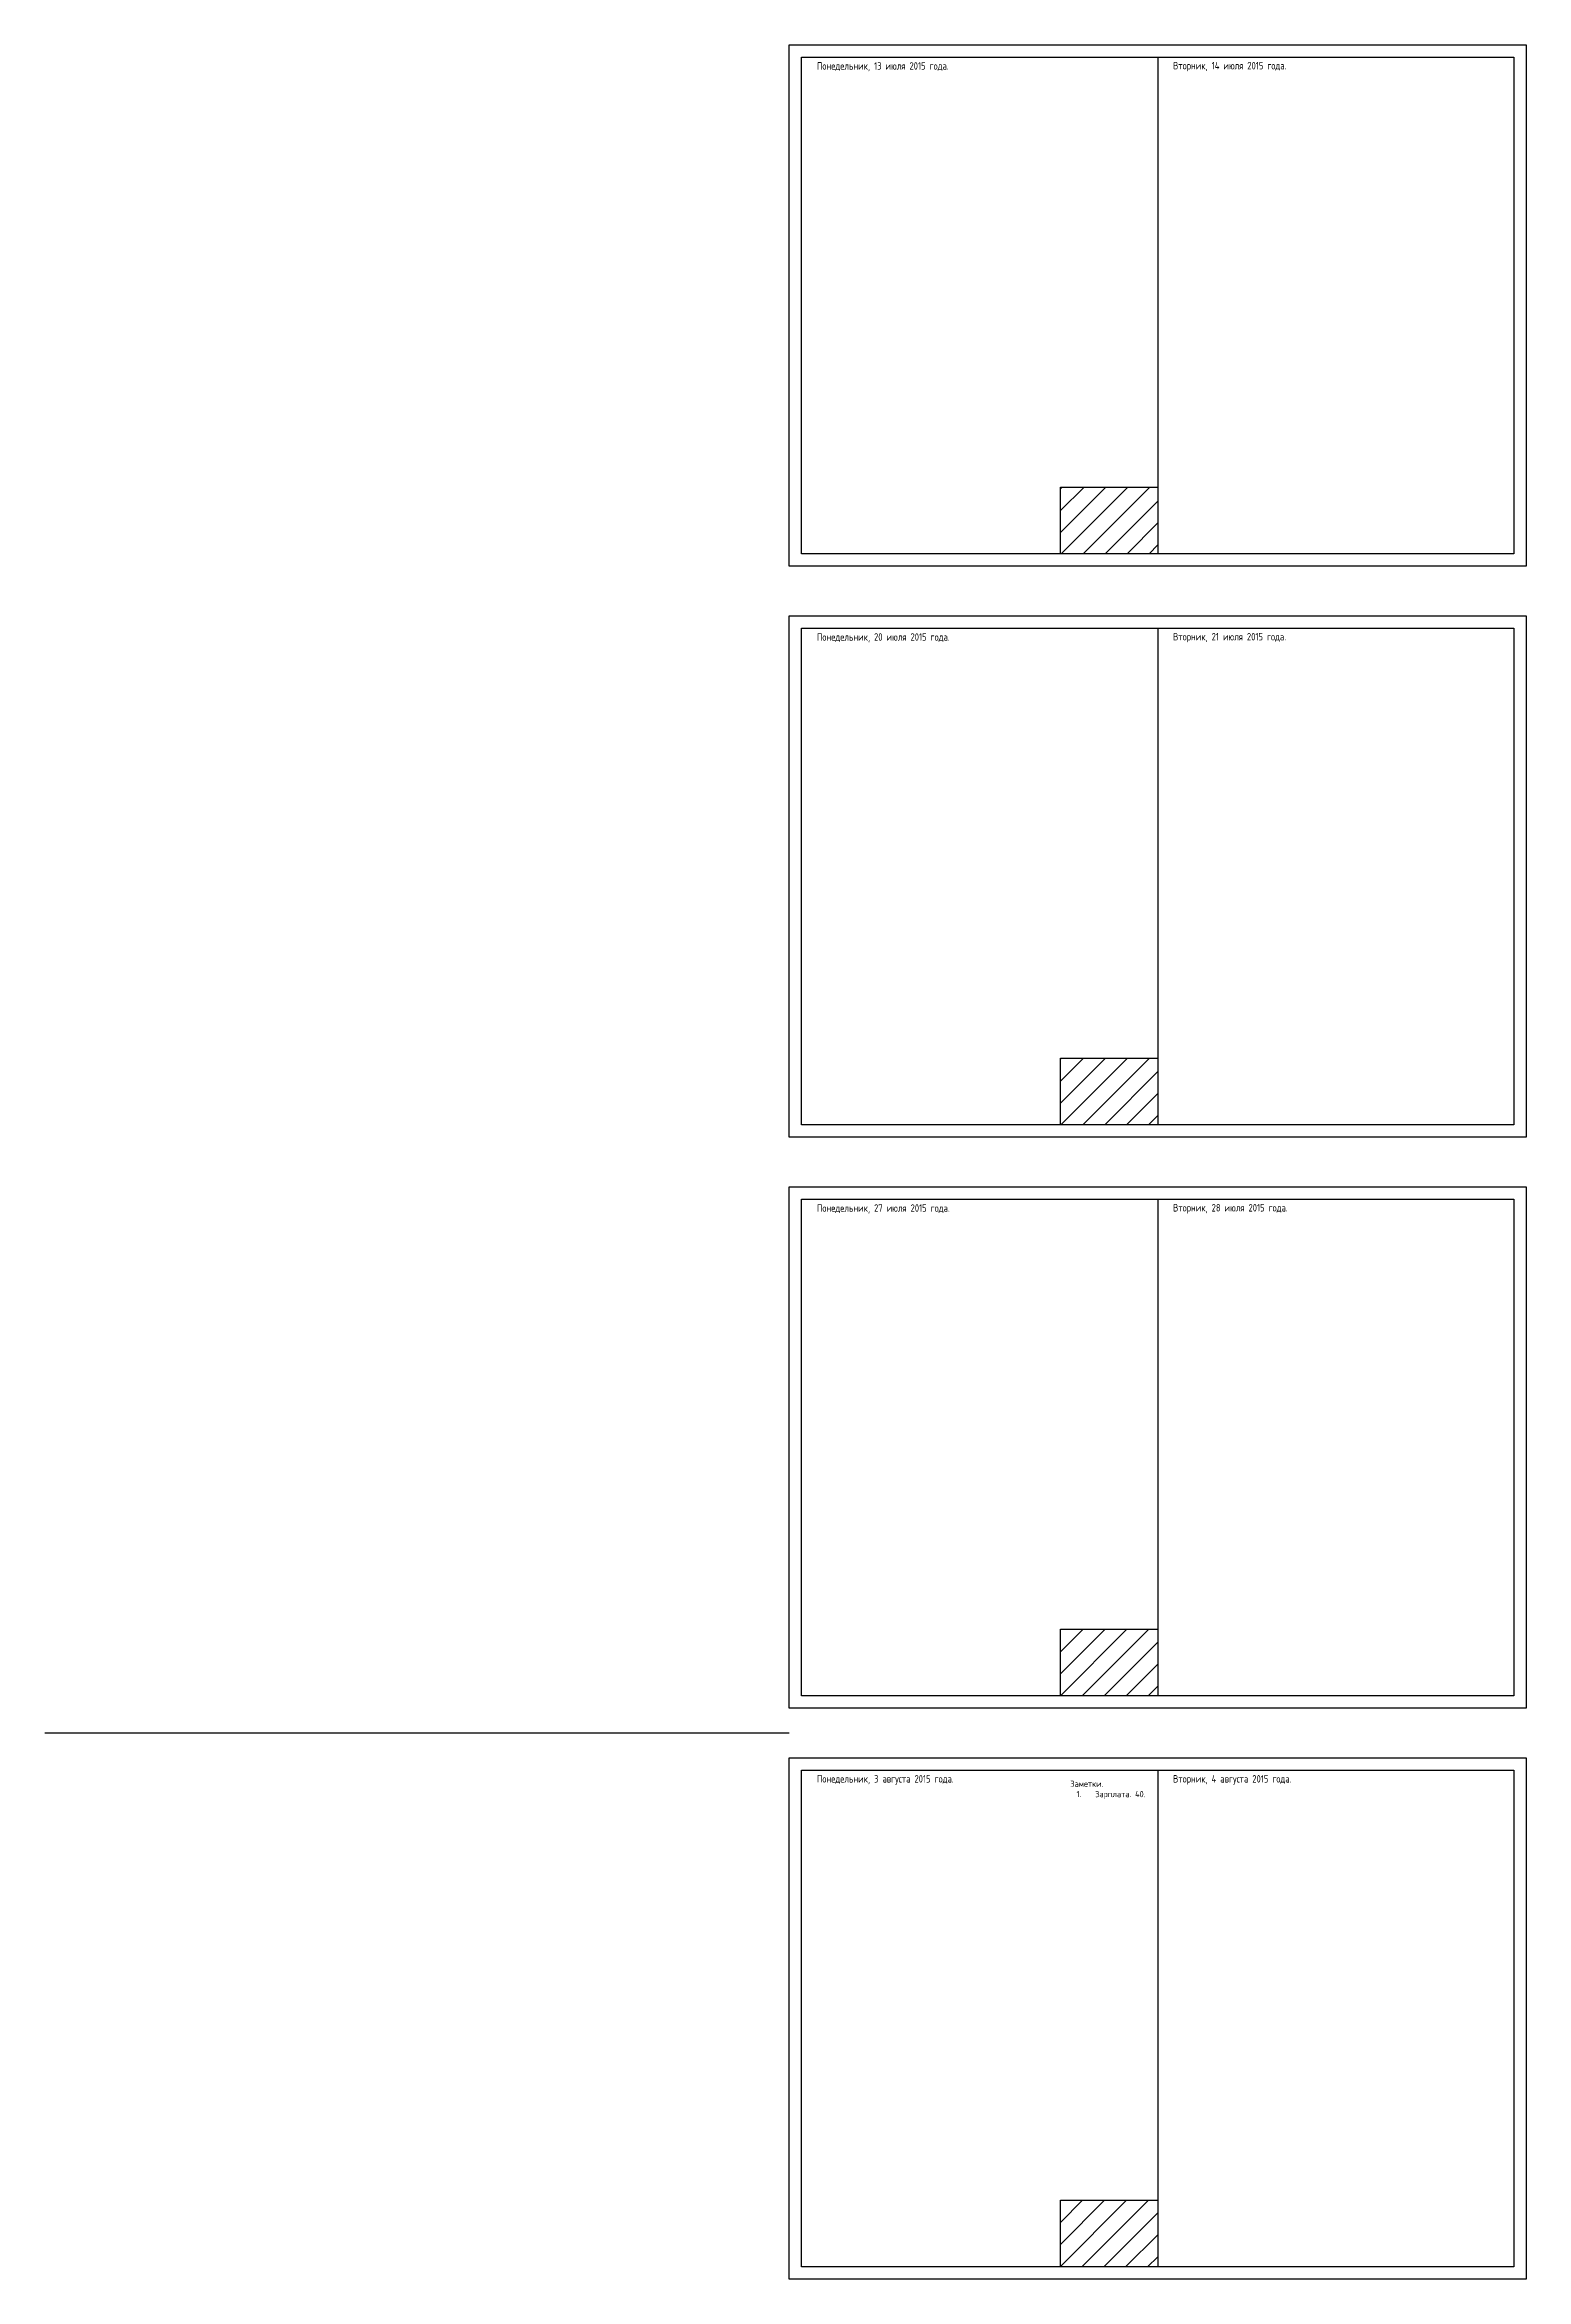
# Model space of a CAD drawing. Header units: millimetres. Extents: x -978 to 2856, y -2564 to 866.
# Drawn here: x 46 to 643, y -1644 to -744 of the extents above; entities that cross this region are included whole.
import ezdxf

# ---------------------------------------------------------------- set-up
doc = ezdxf.new("R2010")
doc.units = ezdxf.units.MM
doc.header["$MEASUREMENT"] = 0
doc.layers.add('FH day', color=2, linetype='Continuous')
doc.styles.add('texxt', font='romans.shx', dxfattribs={"width": 0.8})

# ---------------------------------------------------------------- blocks, each defined once
blk = doc.blocks.new('FH_day')
at = {"layer": 'FH day'}
h = blk.add_hatch(dxfattribs=at)
h.set_pattern_fill('ANSI31', color=256, scale=50)
h.set_pattern_definition([(45, (-811.23, -200.661), (-4.419417, 4.419417), [])])
h.paths.add_polyline_path([(-39.23, 26.84), (-39.23, 0), (0, 0), (0, 26.84)])
blk.add_lwpolyline([(0, 0), (-39.23, 0), (-39.23, 26.84), (0, 26.84)], close=True, dxfattribs=at)

msp = doc.modelspace()

# ---------------------------------------------------------------- linework, layer by layer
for p, q in [((494.23, -749.34), (494.23, -949.34)), ((494.23, -979.34), (494.23, -1179.34)), ((494.23, -1209.34), (494.23, -1409.34)), ((345.73, -1424.34), (45.73, -1424.34)), ((494.23, -1439.34), (494.23, -1639.34))]:
    msp.add_line(p, q)
for points in [[(345.73, -744.34), (642.73, -744.34), (642.73, -954.34), (345.73, -954.34)], [(350.73, -749.34), (637.73, -749.34), (637.73, -949.34), (350.73, -949.34)], [(345.73, -974.34), (642.73, -974.34), (642.73, -1184.34), (345.73, -1184.34)], [(350.73, -979.34), (637.73, -979.34), (637.73, -1179.34), (350.73, -1179.34)], [(345.73, -1204.34), (642.73, -1204.34), (642.73, -1414.34), (345.73, -1414.34)], [(350.73, -1209.34), (637.73, -1209.34), (637.73, -1409.34), (350.73, -1409.34)], [(345.73, -1434.34), (642.73, -1434.34), (642.73, -1644.34), (345.73, -1644.34)], [(350.73, -1439.34), (637.73, -1439.34), (637.73, -1639.34), (350.73, -1639.34)]]:
    msp.add_lwpolyline(points, close=True)

# ---------------------------------------------------------------- block references
for p in [(494.23, -949.34), (494.23, -1179.34), (494.23, -1409.34), (494.23, -1639.34)]:
    msp.add_blockref('FH_day', p)

# ---------------------------------------------------------------- texts
at = {"style": 'texxt'}
for s, width, heights, insert, char_height, attachment_point in [('Понедельник, 13 июля 2015 года.', 137.3157, [3.79], (356.91, -755.09), 3, 7), ('Вторник, 14 июля 2015 года.', 137.3157, [0], (500.41, -755.09), 3, 7), ('Понедельник, 20 июля 2015 года.', 137.3157, [3.79], (356.91, -985.09), 3, 7), ('Вторник, 21 июля 2015 года.', 137.3157, [0], (500.41, -985.09), 3, 7), ('Понедельник, 27 июля 2015 года.', 137.3157, [3.79], (356.91, -1215.09), 3, 7), ('Вторник, 28 июля 2015 года.', 137.3157, [0], (500.41, -1215.09), 3, 7), ('Понедельник, 3 августа 2015 года.', 137.3157, [3.79], (356.91, -1445.09), 3, 7), ('Заметки.\\P\\pi-7.5,l10,t10;1.^IЗарплата. 40.', 35.2299, [0], (459, -1443.5), 2.5, 1), ('Вторник, 4 августа 2015 года.', 137.3157, [0], (500.41, -1445.09), 3, 7)]:
    msp.add_mtext_dynamic_manual_height_columns(s, width=width, gutter_width=20, heights=heights, dxfattribs=dict(at, insert=insert, char_height=char_height, attachment_point=attachment_point))

doc.saveas('drawing.dxf')
